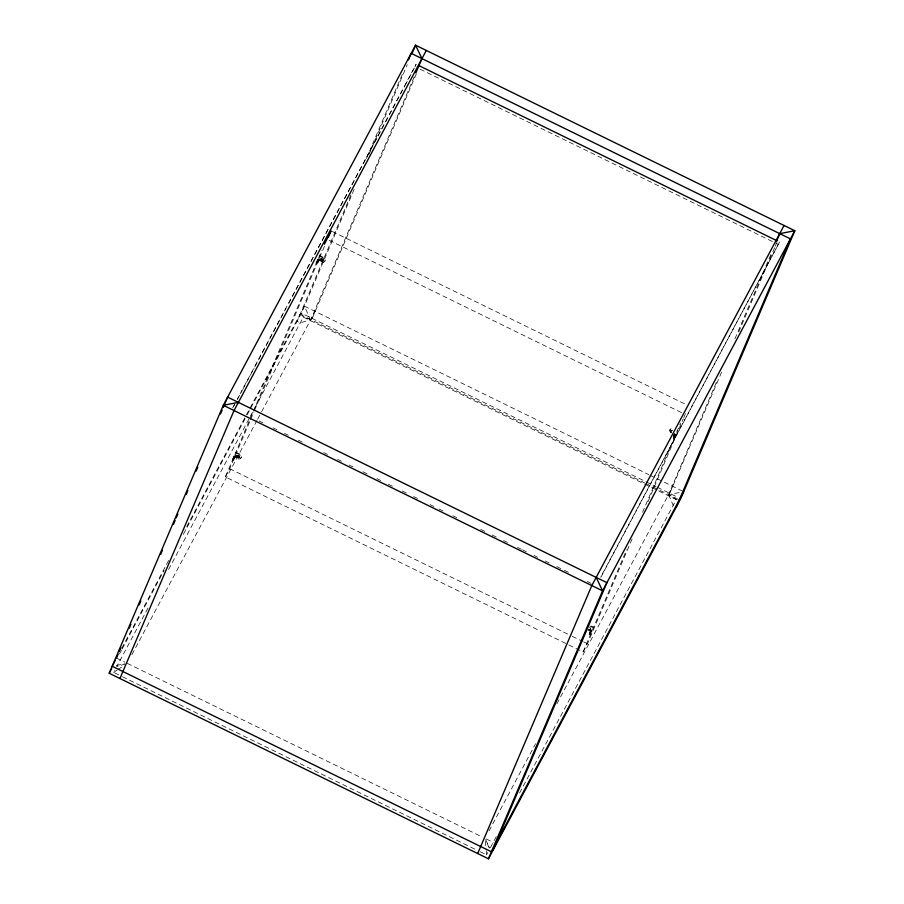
<?xml version="1.0" encoding="UTF-8"?>
<svg xmlns="http://www.w3.org/2000/svg" width="904" height="904" viewBox="0 0 904 904"><rect width="100%" height="100%" fill="white"/><g stroke="black" fill="none" stroke-linecap="round" stroke-linejoin="round"><path stroke-width="0.68" stroke-dasharray="4.52 3.39" d="M232.26 459.707L235.876 452.169L239.436 453.91A3.548 2.26 28.1 0 1 241.323 457.322L241.006 457.921A3.548 2.26 28.1 0 1 237.356 458.633L234.599 457.277L232.961 460.192L232.181 459.797L234.125 456.294L237.684 458.034A3.548 2.26 28.1 0 0 241.323 457.322M232.961 460.192L236.351 453.153L239.119 454.509A3.548 2.26 28.1 0 1 241.006 457.921M315.914 263.143L319.62 255.516L323.18 257.256A3.548 2.26 28.1 0 1 325.067 260.668L324.751 261.267A3.548 2.26 28.1 0 1 321.101 261.979L318.344 260.623C317.044 265.358 314.513 262.736 317.869 259.64L321.428 261.38A3.548 2.26 28.1 0 0 325.067 260.668M316.705 263.527L320.095 256.499L322.864 257.855A3.548 2.26 28.1 0 1 324.751 261.267M588.346 629.568L591.894 631.308C586.425 640.518 591.035 629.026 592.538 627.399L589.781 626.054M589.95 634.823L593.657 627.184L591.284 626.031M675.638 434.654L673.695 438.169L672.994 437.434M673.695 438.169L677.401 430.53M235.515 455.932L233.978 459.085L235.515 455.932L234 458.181M317.722 262.431C321.541 250.996 316.106 269.279 318.445 259.798M318.863 259.109L317.327 262.239M319.259 259.301L317.745 261.527M589.374 632.924L591.318 630.009L589.634 632.54M589.781 633.139L591.318 630.009M674.226 435.197L673.525 436.485L674.147 435.027M632.077 539.044L587.476 643.761L583.114 651.931L225.345 476.905L321.688 250.657M225.345 476.905L229.706 468.747L250.069 420.914M250.623 419.614L253.934 411.862M254.476 410.563L324.954 245.086M237.447 457.786L238.091 455.672A1.763 1.119 28.1 0 0 236.498 456.102A1.763 1.119 28.1 0 0 237.243 457.661L237.605 457.492M321.191 261.132L321.835 259.019A1.763 1.119 28.1 0 0 320.242 259.437A1.763 1.119 28.1 0 0 320.988 261.007L321.349 260.827M237.842 457.978L238.871 455.65L238.057 458.068A1.763 1.119 28.1 0 0 239.662 457.639L239.82 457.345A1.763 1.119 28.1 0 0 239.074 455.774L238.249 455.379A1.763 1.119 28.1 0 0 236.656 455.797L236.498 456.102M321.587 261.324L322.615 258.996L321.801 261.414A1.763 1.119 28.1 0 0 323.406 260.985L323.564 260.691A1.763 1.119 28.1 0 0 322.818 259.12L321.993 258.713A1.763 1.119 28.1 0 0 320.4 259.143L320.242 259.437M350.933 194.88L297.088 321.338L300.241 322.886L310.818 319.587L414.213 76.795M366.414 158.528L402.913 72.84M354.187 189.32L301.439 313.179L247.21 414.755M369.114 154.268L407.263 64.67M415.06 66.715L416.122 64.24L237.221 399.286M416.348 73.823L312.185 318.434L310.908 320.841L304.433 306.173L185.015 529.812M674.407 433.547L673.378 435.875L674.723 433.875M674.802 433.75L673.932 435.773L673.83 435.005M589.159 634.438L592.538 627.399M583.114 651.931L626.608 549.79M642.574 512.297L680.565 423.095M648.032 501.55L683.277 418.812M683.819 417.512L685.469 413.636M721.607 372.188L668.677 495.855L668.587 494.612L717.245 380.358M734.941 338.808L771.428 253.12M738.737 331.937L774.683 247.549M775.236 246.25L776.886 242.351M600.957 577.068L779.576 242.035L600.685 577.08M673.412 436.451L674.068 435.039M232.565 407.998L234.565 404.257M233.503 406.732L234.837 404.246M237.503 399.263L242.159 390.539M242.814 389.296L254.126 368.12M254.792 366.877L286.048 308.343M288.704 303.36L404.427 86.637M405.094 85.394L414.405 67.958M121.837 648.134L169.726 558.457M119.52 653.897L121.509 650.157M122.176 648.914L164.076 570.447M183.365 534.32L246.543 415.998M118.673 674.881L113.621 672.406L114.853 670.113M147.951 608.109L116.695 666.655L124.616 664.18M168.562 569.497L249.707 417.546M250.363 416.303L254.363 408.823M255.018 407.58L303.326 317.123L301.439 313.179L656.01 486.634M131.916 654.632L256.951 420.473M257.617 419.23L260.94 413.004M261.606 411.761L315.18 311.428M669.875 430.101L670.203 429.502M673.412 436.971L674.531 434.869M489.03 830.9L535.575 743.709M556.864 703.854L672.949 486.442M480.239 851.76L486.567 854.856L487.787 852.551M496.285 836.641L489.64 849.093L486.058 840.754M519.563 793.045L676.271 499.573L668.587 494.612L682.317 491.968M233.582 458.893L235.119 455.74M590.843 629.873L590.188 632.427L590.662 630.212M113.621 672.406L117.034 670.146M118.164 669.389L121.577 667.129M116.277 665.468L124.515 663.875M310.818 319.587L303.326 317.123L643.309 483.448M420.134 69.19L778.525 244.509M332.276 231.48L686.238 404.642M329.18 240.261L681.887 412.8M318.999 259.697L317.982 262.024M304.433 306.173L648.846 474.656M650.112 475.278L683.695 491.708M657.276 487.245L678.316 497.55M300.071 314.332L644.484 482.815M645.75 483.437L679.333 499.867M644.575 484.069L676.271 499.573M259.165 421.004L262.962 422.869M273.087 427.829L276.895 429.682M284.489 433.4L288.286 435.253M298.422 440.214L302.218 442.067M323.745 452.61L327.553 454.463M337.678 459.424L341.475 461.277M349.08 464.995L352.876 466.848M363.012 471.809L369.34 474.905M376.934 478.623L380.742 480.487M388.336 484.205L394.664 487.301M402.269 491.019L408.597 494.115M413.659 496.59L417.467 498.454M430.123 504.647L433.931 506.5M438.994 508.986L445.322 512.082M452.927 515.8L456.723 517.653M480.781 529.428L487.12 532.524M492.183 534.998L498.511 538.095M503.584 540.581L507.381 542.434M517.506 547.395L521.314 549.248M522.58 549.869L526.377 551.734M533.97 555.44L537.778 557.305M545.372 561.022L549.169 562.876M556.774 566.593L563.102 569.689M564.367 570.311L569.43 572.797M587.159 581.464L590.967 583.329M235.255 456.351L234.238 458.678M234.701 456.452L233.978 459.085M588.018 630.167L590.787 631.523M229.706 468.747L570.989 635.693M572.255 636.314L582.402 641.286M583.668 641.896L587.476 643.761M116.514 658.101L124.876 662.18M127.261 663.355L482.499 837.127M486.228 838.957L493.392 842.46M122.469 676.746L476.442 849.907M322.445 259.301L322.649 259.414A1.763 1.119 28.1 0 1 323.406 260.985M238.701 455.955L238.916 456.079A1.763 1.119 28.1 0 1 239.662 457.639M485.617 839.59L489.685 848.133M668.587 494.612L673.186 505.325M485.29 841.115L486.058 849.364M486.182 850.732L486.567 854.856M239.82 457.345A1.763 1.119 28.1 0 1 238.227 457.763L237.402 457.367A1.763 1.119 28.1 0 1 236.656 455.797M589.905 627.907A1.763 1.119 28.1 0 1 590.244 629.308A1.763 1.119 28.1 0 1 588.719 629.602M589.736 627.319A1.763 1.119 28.1 0 1 589.702 629.387M671.31 432.259A1.763 1.119 28.1 0 1 670.971 430.858A1.763 1.119 28.1 0 1 672.497 430.564M671.22 431.637A1.763 1.119 28.1 0 1 672.237 430.18M671.084 433.027A3.548 2.26 28.1 0 1 670.011 429.863A3.548 2.26 28.1 0 1 673.525 429.4M671.401 432.428A3.548 2.26 28.1 0 1 670.327 429.264A3.548 2.26 28.1 0 1 673.842 428.79M323.564 260.691A1.763 1.119 28.1 0 1 321.971 261.109L321.146 260.714A1.763 1.119 28.1 0 1 320.4 259.143"/><path stroke-width="1.36" d="M109.181 673.265L223.288 405.286L415.557 45.2L794.819 230.735L680.712 498.714L488.442 858.8L109.181 673.265L111.667 668.598M116.514 658.101L118.175 654.202M119.283 651.603L120.944 647.705M129.238 628.235L130.888 624.336M139.182 604.866L140.843 600.968M160.754 554.231L162.404 550.333M173.466 524.365L175.127 520.467M176.235 517.868L177.885 513.981M186.179 494.499L187.84 490.612M196.134 471.131L197.795 467.232M220.463 413.998L222.124 410.111M223.231 407.512L227.65 397.127L606.912 582.662L492.793 850.641M119.927 678.52L234.034 410.54L426.304 50.454M324.446 244.193L331 230.859L328.254 237.323M408.438 59.856L411.207 53.359L790.469 238.893L676.35 506.873M412.247 52.986L415.557 45.2L421.953 58.624L415.863 72.896M477.696 853.545L591.815 585.566L784.073 225.48M488.442 858.8L602.561 590.82L794.819 230.735L779.723 233.639L776.4 241.424M115.271 660.428L112.164 666.259L491.426 851.794L683.695 491.708M238.396 402.382L223.288 405.286L602.561 590.82L596.165 577.407M418.654 65.472L777.044 240.803"/></g></svg>
